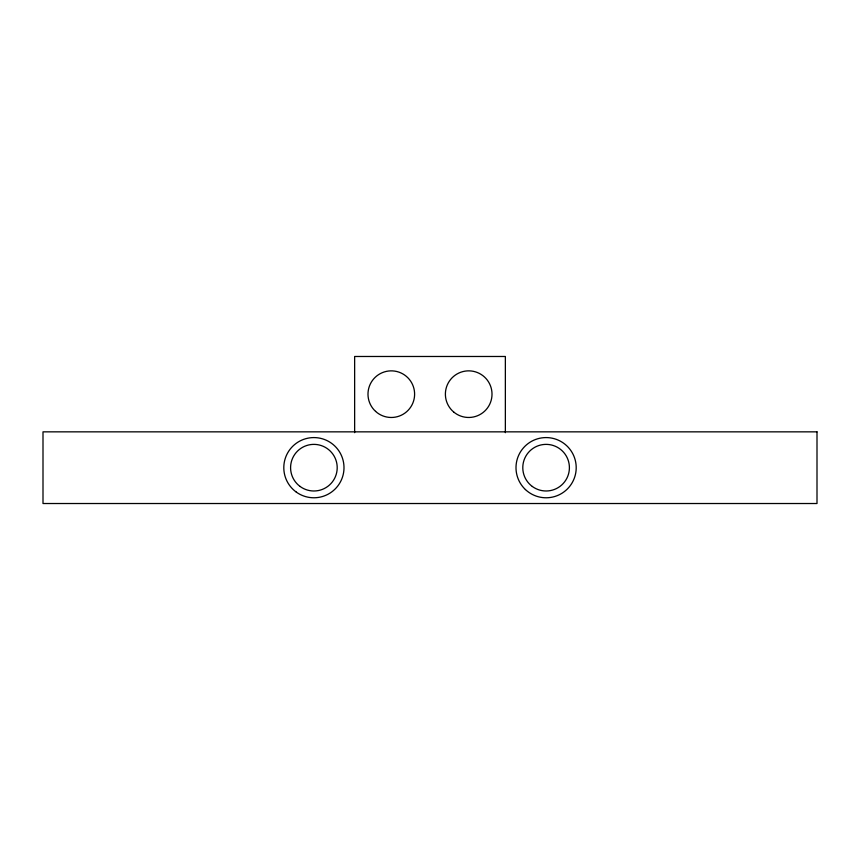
<?xml version="1.0" encoding="UTF-8"?>
<svg xmlns="http://www.w3.org/2000/svg" width="860" height="860" viewBox="0 0 860 860"><rect width="100%" height="100%" fill="white"/><g stroke="black" fill="none" stroke-linecap="round" stroke-linejoin="round"><path stroke-width="1.29" d="M505.358 432.677L505.358 356.481L354.642 356.481L354.642 432.677M817 431.849L43 431.849L43 503.519L817 503.519L817 431.849M296.302 492.103A30.111 30.111 0 0 0 343.849 470.71A30.111 30.111 0 0 0 301.548 440.223A30.111 30.111 0 0 0 296.302 492.103M525.406 489.544A30.111 30.111 0 0 0 575.383 474.677A30.111 30.111 0 0 0 537.511 438.826A30.111 30.111 0 0 0 525.406 489.544M453.65 411.962A23.306 23.306 0 0 0 491.64 398.298A23.306 23.306 0 0 0 460.81 372.229A23.306 23.306 0 0 0 453.65 411.962M375.583 411.381A23.306 23.306 0 0 0 414.068 399.169A23.306 23.306 0 0 0 384.248 371.95A23.306 23.306 0 0 0 375.583 411.381M300.043 486.427A23.306 23.306 0 0 0 337.055 470.312A23.306 23.306 0 0 0 304.601 446.308A23.306 23.306 0 0 0 300.043 486.427M532.308 486.47A23.306 23.306 0 0 0 569.266 470.226A23.306 23.306 0 0 0 536.726 446.34A23.306 23.306 0 0 0 532.308 486.47"/></g></svg>
